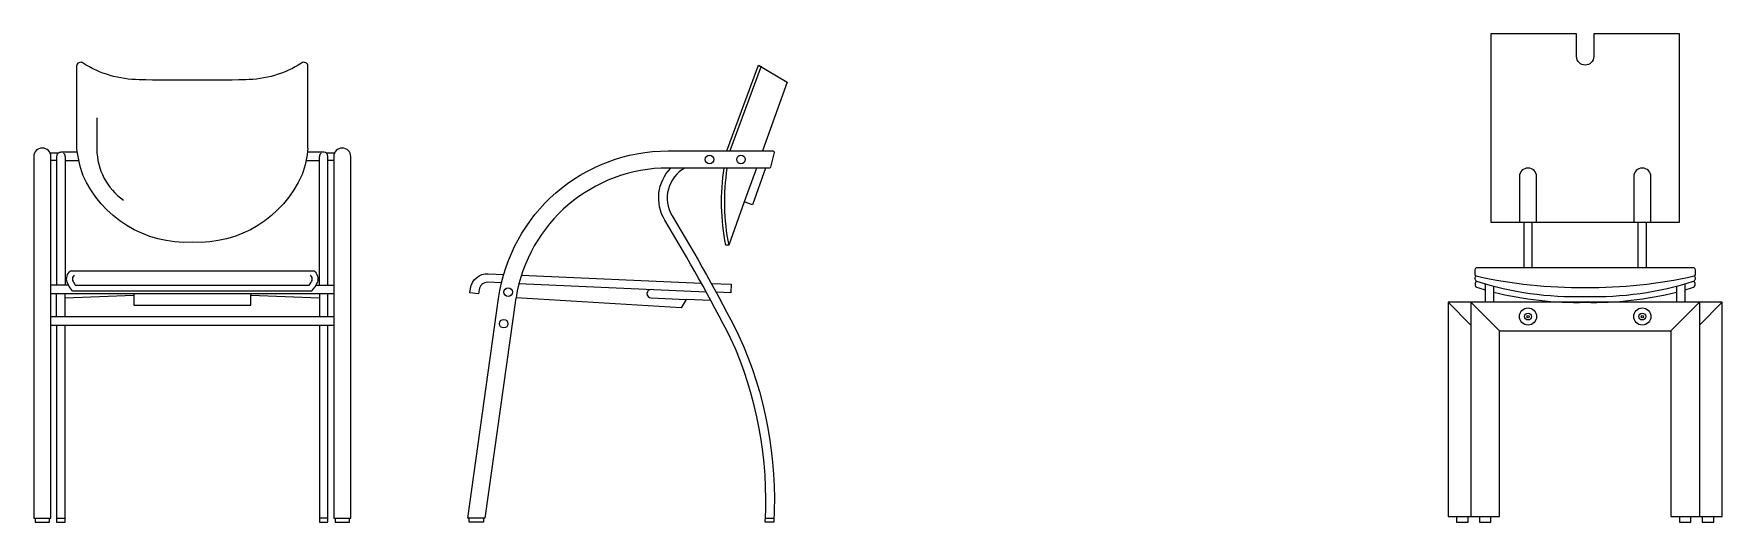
# Model space of a CAD drawing. Header units: inches. Extents: x 10 to 52.5, y 12.2 to 37.
# Drawn here: x 24.599 to 27.555, y 25.542 to 26.397 of the extents above; entities that cross this region are included whole.
import ezdxf

# ---------------------------------------------------------------- set-up
doc = ezdxf.new("R2010")
doc.units = ezdxf.units.IN
doc.header["$MEASUREMENT"] = 0
doc.layers.add('02', color=2, linetype='Continuous')
doc.layers.add('4', color=4, linetype='Continuous')

msp = doc.modelspace()

# ---------------------------------------------------------------- linework, layer by layer
at = {"layer": '02'}
for p, q in [((25.8726, 26.3404), (25.818, 26.1922)), ((25.8642, 26.1622), (25.8431, 26.1031)), ((25.4487, 25.9598), (25.7761, 25.9455)), ((24.7742, 25.9422), (24.7743, 25.9397)), ((24.9794, 25.9422), (24.9793, 25.9397)), ((27.075, 25.9272), (27.115, 25.8872)), ((27.115, 25.9272), (27.115, 25.5522)), ((27.115, 25.9272), (27.165, 25.8772)), ((27.515, 25.9272), (27.465, 25.8772)), ((27.515, 25.9272), (27.515, 25.5522)), ((27.555, 25.9272), (27.515, 25.8872)), ((24.6393, 25.5492), (24.6543, 25.5492)), ((25.1143, 25.5492), (25.0993, 25.5492)), ((25.8797, 25.5492), (25.8947, 25.5492))]:
    msp.add_line(p, q, dxfattribs=at)
for points in [[(24.7098, 26.2501), (24.7098, 26.1949, 0.246775), (24.7565, 26.1061)], [(24.6293, 26.1822, 1), (24.5993, 26.1822)], [(27.23, 26.0672), (27.23, 26.1472, 1), (27.2, 26.1472), (27.2, 26.0672)], [(27.43, 26.0672), (27.43, 26.1472, 1), (27.4, 26.1472), (27.4, 26.0672)], [(24.67, 25.9744, 0.289288), (24.6671, 25.9655, 0.059593), (24.672, 25.9572), (25.0816, 25.9572, 0.059593), (25.0866, 25.9655, 0.289288), (25.0836, 25.9744, 0.289288)], [(24.6674, 25.9472), (25.0862, 25.9472, 0.088605), (25.096, 25.9622)], [(25.6805, 25.9497, 1), (25.6799, 25.9347), (25.7416, 25.932)]]:
    msp.add_lwpolyline(points, format="xyb", dxfattribs=at)
for centre, radius in [((25.7823, 26.1772), 0.0075), ((25.8373, 26.1772), 0.0075), ((25.4299, 25.9447), 0.0075), ((25.4219, 25.8897), 0.0075), ((27.215, 25.9022), 0.015), ((27.215, 25.9022), 0.006), ((27.215, 25.9022), 0.002), ((27.415, 25.9022), 0.015), ((27.415, 25.9022), 0.006), ((27.415, 25.9022), 0.002)]:
    msp.add_circle(centre, radius, dxfattribs=at)
for centre, radius, start, end in [((24.6468, 26.1822), 0.0075, 0, 54.3637), ((25.1068, 26.1822), 0.0075, 125.6363, 180), ((25.1068, 26.1822), 0.0075, 0, 90), ((26.1919, 26.1032), 0.3837, 171.1655, 191.4365), ((27.305, 26.7713), 0.8182, 257.2341, 270.6991), ((27.3003, 26.5216), 0.5846, 252.549, 271.414), ((27.3249, 26.7713), 0.8182, 269.3009, 282.7659), ((27.3296, 26.5216), 0.5846, 268.586, 287.451)]:
    msp.add_arc(centre, radius, start, end, dxfattribs=at)
at = {"layer": '4'}
for p, q in [((24.6393, 26.1822), (24.6393, 25.9572)), ((24.6543, 26.1822), (24.6543, 25.9572)), ((24.6601, 25.9572), (24.6293, 25.9572)), ((25.0936, 25.9572), (25.1243, 25.9572)), ((27.14, 25.9594), (27.14, 25.9272)), ((27.475, 25.9553), (27.475, 25.9272)), ((25.1243, 25.9422), (24.6293, 25.9422)), ((25.0993, 25.9422), (25.0993, 25.9022)), ((24.5993, 25.5492), (24.6293, 25.5492))]:
    msp.add_line(p, q, dxfattribs=at)
for points in [[(27.48, 26.0672), (27.48, 26.3972), (27.33, 26.3972), (27.33, 26.3572, -1), (27.3, 26.3572), (27.3, 26.3972), (27.15, 26.3972), (27.15, 26.0672), (27.48, 26.0672)], [(25.0793, 26.1972), (25.0793, 26.3402, 0.630804), (25.0679, 26.3457, -0.142527), (24.9697, 26.3168, -0.009787), (24.8768, 26.3158, -0.009787), (24.784, 26.3168, -0.142527), (24.6857, 26.3457, 0.630804), (24.6743, 26.3402), (24.6743, 26.1972, 0.064622), (24.6848, 26.1507)], [(24.6423, 26.1882), (24.6281, 26.1882, 0.812836)], [(24.6752, 26.1897), (24.6468, 26.1897, 0.414214), (24.6393, 26.1822)], [(25.0793, 26.1972, -0.064622), (25.0689, 26.1507, -0.311827), (24.8768, 26.0322, -0.311827), (24.6848, 26.1507, -0.033738)], [(25.1068, 26.1897), (25.0785, 26.1897, 0.010207)], [(25.1256, 26.1882), (25.1113, 26.1882, 0.162278)], [(25.1543, 25.5492), (25.1543, 26.1822, 1), (25.1243, 26.1822)], [(25.413, 25.9339, -0.373885), (25.7101, 26.1922), (25.8934, 26.1922)], [(25.8934, 26.1922, -0.518893), (25.8952, 26.1895), (25.889, 26.1637, -0.345821), (25.887, 26.1622)], [(25.0993, 26.1747), (25.0758, 26.1747, -0.033738)], [(25.887, 26.1622), (25.7101, 26.1622, 0.368206), (25.4435, 25.9351)], [(25.704, 26.0709, -0.342145), (25.7146, 26.1622)], [(25.7391, 26.1622, 0.425353), (25.7168, 26.0786, -0.009942)], [(25.8801, 26.1622), (25.8572, 26.098), (25.8431, 26.1031), (25.8159, 26.0272), (25.8108, 26.0272, -0.087521), (25.8078, 26.1622)], [(25.7168, 26.0786, -0.017375), (25.8332, 25.8698, -0.121755), (25.8947, 25.5422), (25.8797, 25.5422, 0.121945), (25.8197, 25.8633, 0.01735), (25.704, 26.0709)], [(24.6674, 25.9472, -0.088605), (24.6577, 25.9622, -0.303195), (24.6637, 25.9822), (25.09, 25.9822, -0.303195), (25.096, 25.9622, -0.02738)], [(27.505, 25.9872), (27.125, 25.9872, 0.414214), (27.122, 25.9842), (27.122, 25.9762, 0.338879), (27.1242, 25.9733, 0.534422), (27.125, 25.9639, 0.495267), (27.125, 25.9534, 0.006574), (27.14, 25.949)], [(27.49, 25.949, 0.006574), (27.505, 25.9534, 0.495267), (27.505, 25.9639, 0.562721), (27.5057, 25.9733, 0.338879), (27.508, 25.9762), (27.508, 25.9842, 0.414214), (27.505, 25.9872)], [(25.4181, 25.9611), (25.3943, 25.9622, 0.388879), (25.3788, 25.9491), (25.3779, 25.9422), (25.3629, 25.9435), (25.3639, 25.9511, -0.388879), (25.395, 25.9772), (25.422, 25.976, -0.333507)], [(25.453, 25.9746), (25.7676, 25.9609, 0.009275)], [(25.7852, 25.9601), (25.8201, 25.9586), (25.8194, 25.9436), (25.7936, 25.9447, -0.006158)], [(25.3892, 25.5492), (25.3589, 25.5492), (25.413, 25.9339, -0.023097)], [(27.155, 25.945, 0.067999), (27.315, 25.9272, 0.067999), (27.475, 25.945)]]:
    msp.add_lwpolyline(points, format="xyb", dxfattribs=at)
for points in [[(25.8127, 26.1922), (25.8679, 26.3422), (25.9179, 26.3122), (25.875, 26.1922)], [(24.5993, 26.1822), (24.5993, 25.5492)], [(24.6293, 25.5492), (24.6293, 26.1822)], [(24.6293, 26.1762), (24.6393, 26.1762)], [(24.6778, 26.1747), (24.6543, 26.1747)], [(25.0993, 25.9572), (25.0993, 26.1822)], [(25.1143, 25.9572), (25.1143, 26.1822)], [(25.1143, 26.1762), (25.1243, 26.1762)], [(25.1243, 26.1822), (25.1243, 25.5492), (25.1543, 25.5492)], [(27.2075, 26.0672), (27.2075, 25.9872)], [(27.2225, 25.9872), (27.2225, 26.0672)], [(27.4075, 26.0672), (27.4075, 25.9872)], [(27.4225, 25.9872), (27.4225, 26.0672)], [(27.155, 25.9272), (27.155, 25.9553)], [(27.49, 25.9272), (27.49, 25.9594)], [(24.6393, 25.9022), (24.6393, 25.9422)], [(24.6543, 25.9022), (24.6543, 25.9422)], [(24.6543, 25.9351), (24.7743, 25.9397), (24.7742, 25.9322), (24.7742, 25.9222), (24.9794, 25.9222), (24.9794, 25.9322), (24.9793, 25.9397), (25.0993, 25.9351)], [(25.1143, 25.9022), (25.1143, 25.9422)], [(25.4434, 25.9351), (25.3892, 25.5492)], [(25.7845, 25.9301), (25.7416, 25.932), (25.7326, 25.9174), (25.4435, 25.9351)], [(27.555, 25.9272), (27.075, 25.9272), (27.075, 25.5522), (27.165, 25.5522)], [(27.555, 25.5522), (27.555, 25.9272)], [(24.6293, 25.9022), (25.1243, 25.9022)], [(24.6293, 25.8872), (25.1243, 25.8872)], [(24.6393, 25.8872), (24.6393, 25.5422), (24.6543, 25.5422), (24.6543, 25.8872)], [(25.0993, 25.8872), (25.0993, 25.5422), (25.1143, 25.5422), (25.1143, 25.8872)], [(27.165, 25.5522), (27.165, 25.8772), (27.465, 25.8772), (27.465, 25.5522), (27.555, 25.5522)], [(24.6018, 25.5492), (24.6018, 25.5422), (24.6268, 25.5422), (24.6268, 25.5492)], [(25.1268, 25.5492), (25.1268, 25.5422), (25.1518, 25.5422), (25.1518, 25.5492)], [(25.3865, 25.5492), (25.3865, 25.5422), (25.3615, 25.5422), (25.3615, 25.5492)], [(27.09, 25.5522), (27.09, 25.5422), (27.11, 25.5422), (27.11, 25.5522)], [(27.13, 25.5522), (27.13, 25.5422), (27.15, 25.5422), (27.15, 25.5522)], [(27.48, 25.5522), (27.48, 25.5422), (27.5, 25.5422), (27.5, 25.5522)], [(27.52, 25.5522), (27.52, 25.5422), (27.54, 25.5422), (27.54, 25.5522)]]:
    msp.add_lwpolyline(points, dxfattribs=at)

doc.saveas('drawing.dxf')
